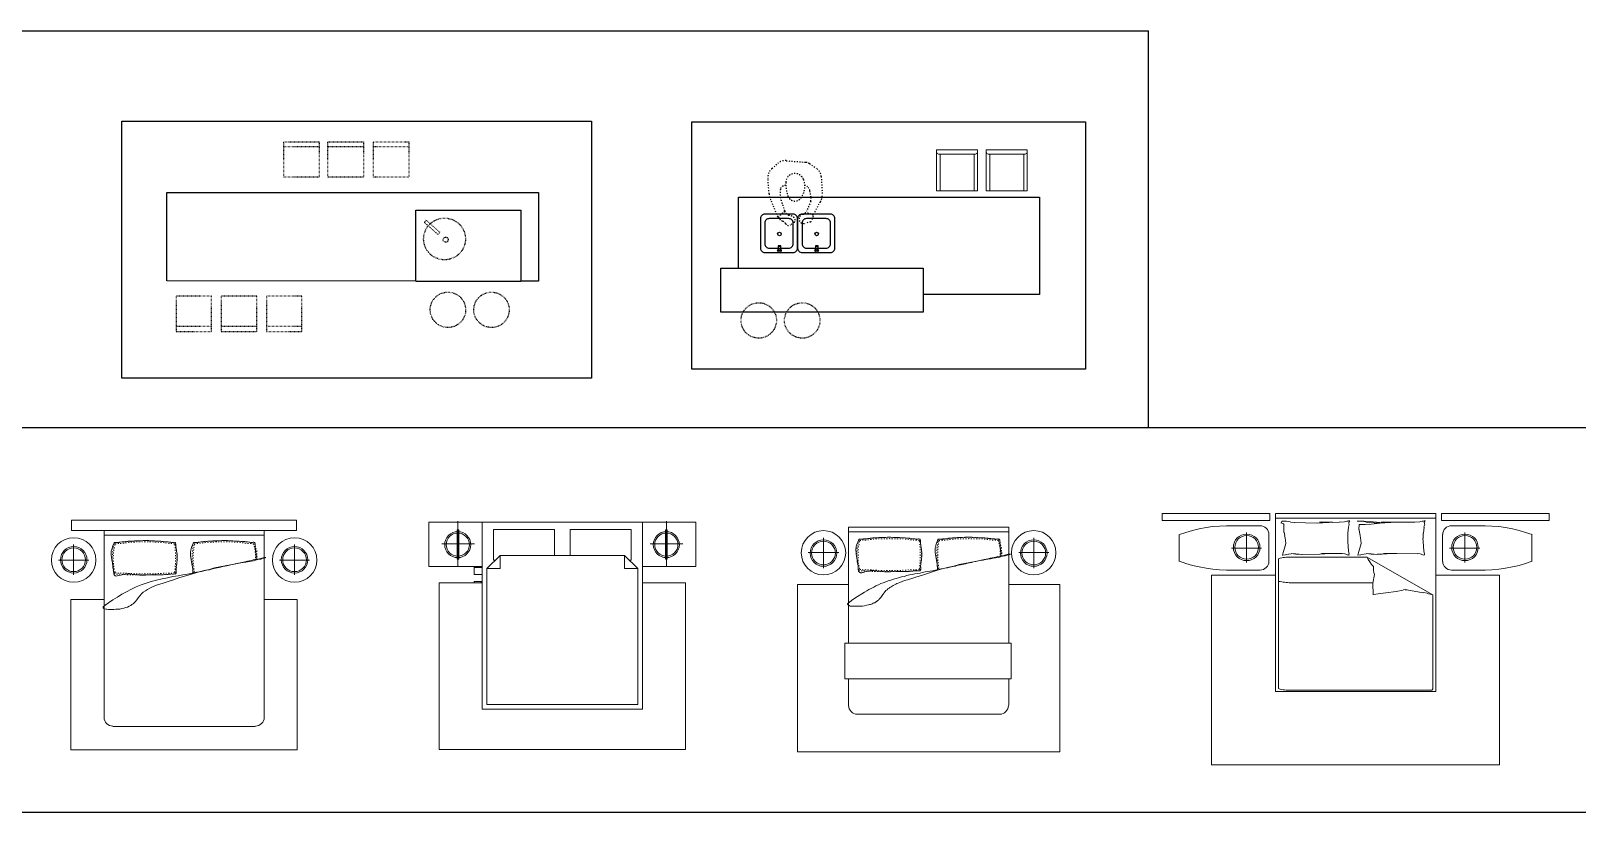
# Model space of a CAD drawing. Extents: x 185064 to 343242, y -369192 to -264966.
# Drawn here: x 256315 to 273779, y -316695 to -307868 of the extents above; entities that cross this region are included whole.
import ezdxf

# ---------------------------------------------------------------- set-up
doc = ezdxf.new("R2010")
doc.units = 0
doc.linetypes.add('ACAD_ISO03W100', pattern=[30, 12, -18])
doc.styles.add('ATTR', font='romans.shx', dxfattribs={"width": 0.8, "height": 0.7})

# ---------------------------------------------------------------- blocks, each defined once
blk = doc.blocks.new('awrtaer')
at = {"color": 3, "linetype": 'Continuous', "lineweight": 5}
for q in [(6157, 15905), (6573, 15905)]:
    blk.add_line((6365, 15905), q, dxfattribs=at)
at = {"color": 8, "linetype": 'Continuous', "lineweight": 5}
for p, q in [((6173, 15905), (6173, 15497)), ((6557, 15905), (6557, 15497))]:
    blk.add_line(p, q, dxfattribs=at)
at = {"color": 3, "linetype": 'Continuous', "lineweight": 5, "flags": 128}
blk.add_lwpolyline([(6141, 15953, 0.414214), (6133, 15946), (6133, 15497, 0.414214), (6141, 15489), (6590, 15489, 0.414214), (6597, 15497), (6597, 15946, 0.414214), (6590, 15953)], format="xyb", close=True, dxfattribs=at)
at = {"color": 3, "linetype": 'Continuous', "lineweight": 5}
for centre, start, end in [((6157, 15929), 180, 270), ((6573, 15929), 270, 0)]:
    blk.add_arc(centre, 24, start, end, dxfattribs=at)
at = {"color": 8, "linetype": 'Continuous', "lineweight": 5}
for centre, start, end in [((6165, 15497), 270, 0), ((6565, 15497), 180, 270)]:
    blk.add_arc(centre, 8, start, end, dxfattribs=at)
blk = doc.blocks.new('A$C321A7405')
at = {"color": 3}
for p, q in [((200, 77), (200, 72)), ((232, 77), (200, 77)), ((200, 72), (232, 72)), ((204, 23), (204, 77)), ((228, 23), (204, 23)), ((228, 77), (228, 23)), ((232, 72), (232, 77)), ((621, 77), (621, 72)), ((653, 77), (621, 77)), ((621, 72), (653, 72)), ((624, 23), (624, 77)), ((648, 23), (624, 23)), ((648, 77), (648, 23)), ((653, 72), (653, 77))]:
    blk.add_line(p, q, dxfattribs=at)
at = {"color": 3, "linetype": 'Continuous'}
for points in [[(370, 434), (50, 434, 0.414214), (0, 384), (0, 50, 0.414214), (50, 0), (370, 0, 0.414214), (420, 50), (420, 384, 0.414214)], [(791, 434), (470, 434, 0.414214), (420, 384), (420, 50, 0.414214), (470, 0), (791, 0, 0.414214), (841, 50), (841, 384, 0.414214)]]:
    blk.add_lwpolyline(points, format="xyb", close=True, dxfattribs=at)
at = {"color": 8}
for points in [[(320, 384), (100, 384, 0.414214), (50, 334), (50, 100, 0.414214), (100, 50), (320, 50, 0.414214), (370, 100), (370, 334, 0.414214)], [(741, 384), (520, 384, 0.414214), (470, 334), (470, 100, 0.414214), (520, 50), (741, 50, 0.414214), (791, 100), (791, 334, 0.414214)]]:
    blk.add_lwpolyline(points, format="xyb", close=True, dxfattribs=at)
at = {"color": 3}
for centre in [(215, 210), (635, 210), (215, 24), (635, 24)]:
    blk.add_circle(centre, 20.6, dxfattribs=at)
blk = doc.blocks.new('awetar')
at = {"color": 250, "linetype": 'ACAD_ISO03W100'}
for p, q in [((-4365, 5243), (-4169, 5327)), ((-4365, 5243), (-4169, 5327)), ((-4104, 5344), (-3930, 5357)), ((-4104, 5344), (-3930, 5357)), ((-3818, 5311), (-3760, 5244)), ((-3818, 5311), (-3760, 5244)), ((-4427, 5062), (-4455, 5102)), ((-4427, 5062), (-4455, 5102)), ((-4008, 5157), (-4015, 5184)), ((-4008, 5157), (-4015, 5184)), ((-3730, 5152), (-3748, 4931)), ((-3730, 5152), (-3748, 4931)), ((-4421, 4878), (-4439, 4936)), ((-4421, 4878), (-4439, 4936)), ((-4188, 4874), (-4296, 4918)), ((-4188, 4874), (-4296, 4918)), ((-4001, 4942), (-4027, 4909)), ((-4001, 4942), (-4027, 4909)), ((-4143, 4870), (-4070, 4884)), ((-4143, 4870), (-4070, 4884)), ((-3909, 4755), (-4114, 4744)), ((-3909, 4755), (-4114, 4744)), ((-3763, 4888), (-3818, 4807)), ((-3763, 4888), (-3818, 4807))]:
    blk.add_line(p, q, dxfattribs=at)
for centre, radius, start, end in [((-4330, 5163), 87.1, 113.2917, 161.1375), ((-4330, 5163), 87.1, 113.2917, 161.1375), ((-4088, 5139), 206, 94.5755, 113.2917), ((-4088, 5139), 206, 94.5755, 113.2917), ((-3919, 5224), 134, 40.6701, 94.5755), ((-3919, 5224), 134, 40.6701, 94.5755), ((-3855, 5162), 126, 355.2825, 40.6701), ((-3855, 5162), 126, 355.2825, 40.6701), ((-4422, 5124), 39.5, 117.4313, 214.617), ((-4422, 5124), 39.5, 117.4313, 214.617), ((-4467, 5210), 57, 297.4313, 341.1375), ((-4467, 5210), 57, 297.4313, 341.1375), ((-4466, 5077), 185, 28.7701, 60.4269), ((-4466, 5077), 185, 28.7701, 60.4269), ((-4483, 5151), 142, 319.7914, 347.1792), ((-4483, 5151), 142, 319.7914, 347.1792), ((-4282, 5105), 64.5, 103.203, 167.1792), ((-4282, 5105), 64.5, 103.203, 167.1792), ((-4389, 5559), 402, 283.203, 294.3364), ((-4389, 5559), 402, 283.203, 294.3364), ((-4097, 4914), 306, 81.6778, 114.3364), ((-4097, 4914), 306, 81.6778, 114.3364), ((-4102, 5053), 83.7, 110.1273, 231.9875), ((-4102, 5053), 83.7, 110.1273, 231.9875), ((-3984, 4731), 426, 89.0561, 110.1273), ((-3984, 4731), 426, 89.0561, 110.1273), ((-4060, 5172), 45.9, 15.205, 81.6778), ((-4060, 5172), 45.9, 15.205, 81.6778), ((-3979, 5053), 104, 291.5545, 89.0561), ((-3979, 5053), 104, 291.5545, 89.0561), ((-4388, 4952), 53.5, 13.1482, 197.5403), ((-4388, 4952), 53.5, 13.1482, 197.5403), ((-4400, 5081), 32.7, 214.617, 319.7914), ((-4400, 5081), 32.7, 214.617, 319.7914), ((-4641, 4991), 329, 333.3444, 349.5239), ((-4641, 4991), 329, 333.3444, 349.5239), ((-4271, 4980), 67, 193.1482, 248.0075), ((-4271, 4980), 67, 193.1482, 248.0075), ((-4020, 5158), 217, 231.9875, 291.5545), ((-4020, 5158), 217, 231.9875, 291.5545), ((-4083, 4954), 71.8, 280.7541, 321.143), ((-4083, 4954), 71.8, 280.7541, 321.143), ((-3840, 4939), 92, 326.0867, 355.2825), ((-3840, 4939), 92, 326.0867, 355.2825), ((-4397, 4886), 24.9, 197.5403, 254.641), ((-4397, 4886), 24.9, 197.5403, 254.641), ((-4593, 4173), 714, 56.0747, 74.6409), ((-4593, 4173), 714, 56.0747, 74.6409), ((-4121, 4874), 131, 236.0747, 273.2085), ((-4121, 4874), 131, 236.0747, 273.2085), ((-4158, 4949), 80.2, 248.0075, 280.7541), ((-4158, 4949), 80.2, 248.0075, 280.7541), ((-3916, 4873), 118, 273.2085, 326.0867), ((-3916, 4873), 118, 273.2085, 326.0867)]:
    blk.add_arc(centre, radius, start, end, dxfattribs=at)
at = {"color": 250, "linetype": 'ACAD_ISO03W100', "style": 'ATTR', "width": 0.8, "flags": 9}
blk.add_attdef('ESTCODE', (-4035, 5060), '', height=18.2, dxfattribs=at)
blk.add_attdef('ESTCODE', (-4035, 5060), '', height=18.2, dxfattribs=at)
blk = doc.blocks.new('wwe3333')
h = blk.add_hatch(color=3)
h.dxf.hatch_style = 2
h.paths.add_polyline_path([(227895, -313827), (227889, -313825), (227887, -313819), (227889, -313813), (227895, -313811), (227901, -313813), (227903, -313819), (227901, -313825)])
h = blk.add_hatch(color=3)
h.dxf.hatch_style = 2
h.paths.add_polyline_path([(228302, -313759), (228300, -313758), (228299, -313756), (228300, -313754), (228302, -313753), (228305, -313754), (228305, -313756), (228305, -313758)])
h = blk.add_hatch(color=3)
h.dxf.hatch_style = 2
h.paths.add_polyline_path([(229152, -313759), (229150, -313758), (229149, -313756), (229150, -313754), (229152, -313753), (229154, -313754), (229155, -313756), (229154, -313758)])
h = blk.add_hatch(color=3)
h.dxf.hatch_style = 2
h.paths.add_polyline_path([(230361, -313827), (230356, -313825), (230353, -313819), (230356, -313813), (230361, -313811), (230367, -313813), (230369, -313819), (230367, -313825)])
at = {"color": 3, "lineweight": 0}
for points in [[(226941, -313364), (226941, -313282), (228157, -313282), (228157, -313364)], [(231315, -313364), (231315, -313282), (230099, -313282), (230099, -313364)]]:
    blk.add_lwpolyline(points, close=True, dxfattribs=at)
for points in [[(228223, -315294), (228223, -313282)], [(228223, -313282), (230033, -313282)], [(230033, -313282), (230033, -315294)], [(227747, -313422), (227669, -313421), (227592, -313425), (227514, -313432), (227438, -313443), (227361, -313457), (227286, -313475), (227211, -313497), (227137, -313522)], [(227743, -313421), (228047, -313421)], [(228148, -313521), (228146, -313501), (228140, -313482), (228131, -313465), (228118, -313450), (228104, -313438), (228087, -313429), (228068, -313423), (228048, -313421)], [(228223, -313336), (230033, -313336)], [(228283, -313389), (228290, -313387), (228294, -313383), (228296, -313376), (228295, -313370)], [(228319, -313409), (228312, -313401), (228304, -313395), (228295, -313391), (228285, -313390)], [(228296, -313371), (228317, -313369)], [(228315, -313463), (228318, -313409)], [(228318, -313498), (228315, -313463)], [(228316, -313369), (228344, -313371)], [(228346, -313370), (228392, -313378)], [(228433, -313388), (228392, -313381)], [(228693, -313392), (228563, -313388), (228434, -313386)], [(228826, -313386), (228759, -313388), (228692, -313392)], [(228719, -313383), (228744, -313381)], [(228719, -313383), (228823, -313386)], [(228743, -313379), (228788, -313380)], [(228867, -313383), (228789, -313380)], [(228944, -313383), (228866, -313384)], [(229001, -313377), (228943, -313380)], [(229031, -313371), (229016, -313373), (229003, -313378)], [(229030, -313370), (229040, -313370), (229049, -313367)], [(229040, -313506), (229048, -313438)], [(229048, -313437), (229051, -313421)], [(229050, -313387), (229051, -313382), (229050, -313376)], [(229051, -313387), (229051, -313396), (229053, -313404)], [(229055, -313407), (229051, -313423)], [(229052, -313366), (229061, -313367)], [(229054, -313377), (229057, -313377), (229060, -313374)], [(229057, -313368), (229060, -313370)], [(229062, -313371), (229061, -313371), (229060, -313373)], [(229145, -313371), (229167, -313369)], [(229438, -313390), (229365, -313381), (229293, -313375), (229220, -313371), (229147, -313371)], [(229164, -313463), (229168, -313409)], [(229171, -313498), (229167, -313463)], [(229168, -313369), (229197, -313371)], [(229169, -313408), (229236, -313408), (229303, -313404), (229370, -313398), (229437, -313390)], [(229196, -313370), (229242, -313378)], [(229282, -313388), (229242, -313381)], [(229391, -313392), (229337, -313388), (229283, -313386)], [(229524, -313386), (229457, -313388), (229390, -313392)], [(229417, -313383), (229524, -313386)], [(229420, -313383), (229445, -313381)], [(229444, -313379), (229489, -313380)], [(229568, -313383), (229490, -313380)], [(229794, -313380), (229565, -313381)], [(229854, -313377), (229796, -313380)], [(229880, -313371), (229866, -313373), (229853, -313378)], [(229882, -313370), (229892, -313370), (229902, -313367)], [(229893, -313506), (229901, -313438)], [(229897, -313437), (229901, -313421)], [(229901, -313366), (229910, -313367)], [(229902, -313387), (229903, -313382), (229902, -313376)], [(229904, -313377), (229907, -313377), (229909, -313374)], [(229904, -313387), (229904, -313396), (229906, -313404)], [(229908, -313407), (229904, -313423)], [(229910, -313368), (229913, -313370)], [(229912, -313371), (229910, -313371), (229910, -313373)], [(230211, -313421), (230191, -313423), (230173, -313429), (230156, -313438), (230141, -313450), (230129, -313465), (230120, -313482), (230114, -313501), (230112, -313521)], [(230510, -313421), (230210, -313421)], [(231122, -313522), (231048, -313497), (230974, -313475), (230898, -313457), (230822, -313443), (230745, -313432), (230668, -313425), (230590, -313421), (230512, -313422)], [(227134, -313825), (227134, -313522)], [(227895, -313838), (227895, -313497)], [(228148, -313522), (228148, -313825)], [(228302, -313753), (228309, -313724), (228334, -313639)], [(228328, -313533), (228319, -313495)], [(228326, -313535), (228331, -313558)], [(228332, -313557), (228339, -313619)], [(228339, -313620), (228337, -313639)], [(229048, -313709), (229038, -313601)], [(229040, -313600), (229039, -313566)], [(229040, -313566), (229041, -313506)], [(229152, -313753), (229161, -313724), (229187, -313639)], [(229180, -313533), (229171, -313495)], [(229179, -313535), (229184, -313558)], [(229182, -313557), (229189, -313619)], [(229189, -313620), (229187, -313639)], [(229890, -313600), (229888, -313566)], [(229889, -313566), (229891, -313506)], [(229897, -313709), (229891, -313601)], [(230109, -313522), (230109, -313825)], [(230361, -313838), (230361, -313497)], [(231119, -313825), (231119, -313522)], [(227137, -313822), (227211, -313847), (227286, -313869), (227361, -313887), (227438, -313901), (227514, -313912), (227592, -313919), (227669, -313923), (227747, -313923)], [(228065, -313674), (227724, -313674)], [(228048, -313923), (228068, -313921), (228087, -313915), (228104, -313906), (228118, -313894), (228131, -313879), (228140, -313862), (228146, -313844), (228148, -313824)], [(229253, -313775), (228429, -313775), (228413, -313775), (228397, -313775), (228378, -313775), (228359, -313775), (228343, -313778), (228324, -313781), (228309, -313781), (228293, -313784), (228277, -313787), (228264, -313791), (228255, -313794)], [(228255, -313794), (228255, -315262)], [(228334, -313750), (228304, -313753)], [(228370, -313742), (228332, -313750)], [(228372, -313743), (228399, -313738)], [(228400, -313737), (228427, -313740), (228454, -313739)], [(228523, -313745), (228489, -313741), (228454, -313741)], [(228725, -313743), (228520, -313746)], [(228728, -313742), (228779, -313740)], [(228744, -313737), (228896, -313737)], [(228779, -313740), (228745, -313737)], [(228897, -313735), (228977, -313737)], [(228976, -313737), (229004, -313740)], [(229006, -313739), (229018, -313742)], [(229035, -313751), (229019, -313745)], [(229050, -313753), (229033, -313750)], [(229053, -313743), (229048, -313706)], [(229052, -313742), (229051, -313751)], [(229053, -313753), (229051, -313754)], [(229184, -313750), (229153, -313753)], [(229222, -313742), (229185, -313750)], [(229221, -313743), (229248, -313738)], [(229249, -313737), (229276, -313740), (229304, -313739)], [(229253, -313775), (229998, -314204)], [(229255, -313772), (229270, -313802), (229288, -313831), (229308, -313858), (229331, -313883)], [(229373, -313745), (229338, -313741), (229304, -313741)], [(229428, -313741), (229373, -313744)], [(229429, -313742), (229480, -313740)], [(229828, -313740), (229594, -313737), (229442, -313737)], [(229480, -313740), (229446, -313737)], [(229829, -313737), (229857, -313740)], [(229855, -313739), (229868, -313742)], [(229885, -313751), (229868, -313745)], [(229903, -313753), (229886, -313750)], [(229905, -313743), (229900, -313706)], [(229902, -313753), (229900, -313754)], [(229904, -313742), (229904, -313751)], [(230112, -313824), (230114, -313844), (230120, -313862), (230129, -313879), (230141, -313894), (230156, -313906), (230173, -313915), (230191, -313921), (230211, -313923)], [(230188, -313674), (230532, -313674)], [(230512, -313923), (230590, -313923), (230668, -313919), (230745, -313912), (230822, -313901), (230898, -313887), (230974, -313869), (231048, -313847), (231122, -313822)], [(230033, -313980), (230753, -313980), (230753, -316124), (227500, -316124), (227500, -313980), (228223, -313980)], [(228047, -313923), (227743, -313923)], [(229341, -313974), (229322, -314069), (229325, -314201)], [(229330, -313884), (229329, -313906), (229330, -313929), (229334, -313951), (229341, -313972)], [(230210, -313923), (230510, -313923)], [(228255, -314046), (228264, -314050), (228277, -314053), (228293, -314056), (228309, -314059), (228324, -314059), (228343, -314062), (228359, -314062), (228378, -314065), (228397, -314065), (228413, -314065), (228429, -314065)], [(228429, -314065), (229325, -314065)], [(229587, -314163), (229470, -314181)], [(229665, -314149), (229586, -314163)], [(229664, -314146), (229686, -314143)], [(229687, -314146), (229698, -314147), (229710, -314147)], [(229708, -314147), (229891, -314179)], [(229894, -314176), (229934, -314185)], [(229468, -314181), (229326, -314199)], [(229934, -314186), (230000, -314203)], [(229973, -315281), (229979, -315281), (229982, -315281), (229989, -315278), (229992, -315275), (229995, -315272), (229995, -315269), (229998, -315265), (229998, -315262), (229998, -314204)], [(230033, -315294), (228223, -315294)], [(228255, -315262), (228264, -315265), (228277, -315269), (228293, -315272), (228309, -315275), (228324, -315275), (228343, -315278), (228359, -315281), (228378, -315281), (228397, -315281), (228413, -315281), (228429, -315281)], [(228429, -315281), (229973, -315281)]]:
    blk.add_lwpolyline(points, dxfattribs=at)
for centre, radius in [((227897, -313666), 150), ((227897, -313666), 134), ((230363, -313666), 150), ((230363, -313666), 134)]:
    blk.add_circle(centre, radius, dxfattribs=at)

msp = doc.modelspace()

# ---------------------------------------------------------------- hatches: boundary and pattern name
h = msp.add_hatch(color=3)
h.dxf.hatch_style = 2
h.paths.add_polyline_path([(261138, -313518), (261143, -313520), (261146, -313526), (261143, -313531), (261138, -313534), (261132, -313531), (261130, -313526), (261132, -313520)])
h = msp.add_hatch(color=3)
h.dxf.hatch_style = 2
h.paths.add_polyline_path([(263494, -313518), (263499, -313520), (263501, -313526), (263499, -313531), (263494, -313534), (263488, -313531), (263486, -313526), (263488, -313520)])
h = msp.add_hatch(color=3)
h.dxf.hatch_style = 2
h.paths.add_polyline_path([(265269, -313610), (265274, -313613), (265277, -313618), (265274, -313624), (265269, -313626), (265263, -313624), (265261, -313618), (265263, -313613)])
h = msp.add_hatch(color=3)
h.dxf.hatch_style = 2
h.paths.add_polyline_path([(267643, -313610), (267649, -313613), (267651, -313618), (267649, -313624), (267643, -313626), (267638, -313624), (267635, -313618), (267638, -313613)])
h = msp.add_hatch(color=3)
h.dxf.hatch_style = 2
h.paths.add_polyline_path([(256796, -314001), (256791, -313999), (256789, -313994), (256791, -313988), (256796, -313986), (256802, -313988), (256804, -313994), (256802, -313999)])
h = msp.add_hatch(color=3)
h.dxf.hatch_style = 2
h.paths.add_polyline_path([(259291, -314001), (259286, -313999), (259283, -313994), (259286, -313988), (259291, -313986), (259297, -313988), (259299, -313994), (259297, -313999)])

# ---------------------------------------------------------------- linework, layer by layer
at = {"color": 8}
for p, q in [((185064, -307868), (268937, -307868)), ((268937, -312350), (268937, -307868)), ((185064, -312350), (287702, -312350)), ((185064, -316695), (287702, -316695))]:
    msp.add_line(p, q, dxfattribs=at)
at = {"color": 3, "linetype": 'ACAD_ISO03W100', "lineweight": -2, "ltscale": 0.5}
for p, q in [((259570, -309177), (259170, -309177)), ((260070, -309177), (259670, -309177)), ((260584, -309177), (260184, -309177)), ((258356, -311209), (257956, -311209)), ((258865, -311209), (258465, -311209)), ((259375, -311209), (258975, -311209))]:
    msp.add_line(p, q, dxfattribs=at)
at = {"color": 3}
for p, q in [((260661, -310695), (260661, -309895)), ((260661, -309895), (261850, -309895)), ((261850, -309895), (261850, -310695)), ((260661, -310695), (261850, -310695))]:
    msp.add_line(p, q, dxfattribs=at)
at = {"color": 8}
for points in [[(257343, -308887), (262645, -308887), (262645, -311793), (257343, -311793)], [(263780, -308897), (268228, -308897), (268228, -311690), (263780, -311690)]]:
    msp.add_lwpolyline(points, close=True, dxfattribs=at)
at = {"color": 3, "linetype": 'ACAD_ISO03W100', "lineweight": -2, "ltscale": 0.5}
for points in [[(259170, -309522), (259170, -309122), (259570, -309122), (259570, -309522)], [(259670, -309522), (259670, -309122), (260070, -309122), (260070, -309522)], [(260184, -309522), (260184, -309122), (260584, -309122), (260584, -309522)], [(260781, -310006), (260758, -310030), (260911, -310168), (260933, -310144)], [(257956, -310864), (257956, -311264), (258356, -311264), (258356, -310864)], [(258465, -310864), (258465, -311264), (258865, -311264), (258865, -310864)], [(258975, -310864), (258975, -311264), (259375, -311264), (259375, -310864)]]:
    msp.add_lwpolyline(points, close=True, dxfattribs=at)
at = {"color": 3}
for points in [[(260661, -310695), (257850, -310693), (257850, -309693), (262050, -309695), (262050, -310695), (261850, -310695)], [(264307, -310548), (264307, -309748), (267707, -309748), (267707, -310846), (266393, -310846)]]:
    msp.add_lwpolyline(points, dxfattribs=at)
msp.add_lwpolyline([(264109, -310548), (266393, -310548), (266393, -311048), (264109, -311048)], close=True, dxfattribs=at)
at = {"color": 3, "lineweight": 0}
for points in [[(259313, -313397), (259313, -313514), (256774, -313514), (256774, -313397)], [(260809, -313921), (260809, -313418), (261413, -313418), (261413, -313921)], [(261413, -315531), (263222, -315531), (263222, -313418), (261413, -313418)], [(261413, -315531), (261413, -313418), (263222, -313418), (263222, -315531)], [(263825, -313921), (263825, -313418), (263222, -313418), (263222, -313921)], [(265550, -313476), (267359, -313476), (267359, -313530), (265550, -313530)], [(257141, -313514), (258950, -313514), (258950, -313567), (257141, -313567)], [(261147, -313838), (261147, -313504), (261128, -313504), (261128, -313838)], [(263484, -313838), (263484, -313504), (263503, -313504), (263503, -313838)], [(265509, -315188), (265509, -314787), (267388, -314787), (267388, -315188)]]:
    msp.add_lwpolyline(points, close=True, dxfattribs=at)
for points in [[(261138, -313409), (261138, -313921)], [(261463, -313418), (263171, -313418)], [(263494, -313409), (263494, -313921)], [(258950, -315626), (258950, -313567), (257141, -313567), (257141, -315626)], [(257254, -313653), (257242, -313684), (257232, -313716), (257226, -313731), (257223, -313747), (257223, -313763), (257223, -313779), (257223, -313798), (257226, -313814), (257229, -313845), (257235, -313877), (257242, -313908), (257245, -313943), (257248, -313959), (257248, -313978), (257251, -313997), (257251, -314003), (257254, -314013), (257257, -314019), (257261, -314022), (257267, -314025), (257273, -314025), (257283, -314028), (257289, -314025), (257308, -314022), (257346, -314013), (257365, -314009), (257384, -314006), (257403, -314003), (257419, -314003), (257434, -314003), (257450, -314006), (257482, -314009), (257513, -314016), (257545, -314019), (257576, -314019), (257611, -314019), (257677, -314016), (257747, -314016), (257779, -314016), (257810, -314013), (257842, -314009), (257873, -314006), (257892, -314006), (257908, -314003), (257943, -314006), (257946, -314003), (257949, -314003), (257952, -314000), (257955, -313997), (257955, -313990), (257955, -313981), (257955, -313962), (257955, -313943), (257955, -313924), (257959, -313908), (257962, -313880), (257965, -313845), (257965, -313814), (257965, -313779), (257959, -313747), (257955, -313716), (257952, -313700), (257952, -313681), (257952, -313665), (257949, -313656), (257949, -313653), (257946, -313649), (257943, -313649), (257940, -313649), (257930, -313646), (257911, -313649), (257902, -313649), (257892, -313646), (257876, -313646), (257848, -313640), (257813, -313637), (257782, -313634), (257712, -313630), (257646, -313627), (257583, -313627), (257516, -313630), (257485, -313630), (257450, -313634), (257415, -313634), (257381, -313637), (257365, -313640), (257352, -313640), (257324, -313646), (257314, -313649), (257308, -313649), (257299, -313649), (257286, -313649), (257273, -313649), (257267, -313649), (257261, -313649), (257257, -313649), (257254, -313649), (257254, -313653), (257257, -313656)], [(257264, -313653), (257254, -313653), (257251, -313671)], [(257292, -313649), (257280, -313649)], [(257324, -313646), (257311, -313646)], [(257352, -313643), (257340, -313643)], [(257384, -313640), (257371, -313640)], [(257396, -313653), (257384, -313653)], [(257412, -313637), (257400, -313637)], [(257428, -313646), (257415, -313649)], [(257444, -313634), (257431, -313634)], [(257456, -313646), (257444, -313646)], [(257472, -313634), (257460, -313634)], [(257488, -313646), (257475, -313646)], [(257504, -313630), (257491, -313634)], [(257516, -313643), (257507, -313643)], [(257532, -313630), (257520, -313630)], [(257548, -313643), (257535, -313643)], [(257564, -313630), (257551, -313630)], [(257576, -313643), (257567, -313643)], [(257592, -313627), (257583, -313627)], [(257608, -313640), (257602, -313640), (257595, -313640)], [(257624, -313627), (257611, -313627)], [(257640, -313643), (257627, -313643)], [(257652, -313630), (257643, -313630)], [(257668, -313643), (257655, -313643)], [(257684, -313630), (257671, -313630)], [(257700, -313643), (257687, -313643)], [(257715, -313634), (257703, -313630)], [(257728, -313646), (257715, -313646)], [(257744, -313634), (257731, -313634)], [(257760, -313646), (257747, -313646)], [(257775, -313634), (257763, -313634)], [(257788, -313649), (257775, -313646)], [(257804, -313637), (257791, -313637)], [(257820, -313653), (257807, -313649)], [(257835, -313640), (257823, -313640)], [(257848, -313656), (257835, -313653)], [(257864, -313643), (257851, -313643)], [(257895, -313646), (257883, -313646)], [(257924, -313649), (257911, -313649)], [(257952, -313668), (257949, -313653), (257943, -313653)], [(258151, -313653), (258132, -313694), (258126, -313716), (258120, -313738), (258116, -313757), (258116, -313779), (258116, -313801), (258123, -313823), (258129, -313867), (258135, -313908), (258139, -313930), (258142, -313953), (258142, -313978), (258145, -313990), (258145, -314000)], [(258148, -313653), (258148, -313662)], [(258157, -313653), (258148, -313653)], [(258859, -313848), (258859, -313820), (258859, -313791), (258855, -313763), (258852, -313735), (258849, -313709), (258846, -313681), (258846, -313665), (258846, -313659), (258843, -313653), (258840, -313649), (258833, -313646), (258824, -313646), (258817, -313649), (258799, -313649), (258786, -313646), (258761, -313643), (258732, -313637), (258704, -313637), (258647, -313634), (258590, -313630), (258536, -313627), (258480, -313627), (258426, -313630), (258369, -313630), (258312, -313634), (258284, -313637), (258268, -313637), (258255, -313640), (258243, -313643), (258233, -313643), (258221, -313646), (258208, -313649), (258202, -313649), (258192, -313649), (258183, -313649), (258173, -313649), (258161, -313649), (258157, -313649), (258154, -313649), (258151, -313649), (258151, -313653), (258151, -313656)], [(258186, -313649), (258173, -313649)], [(258217, -313646), (258205, -313646)], [(258246, -313643), (258233, -313643)], [(258262, -313653), (258249, -313656)], [(258277, -313640), (258265, -313640)], [(258290, -313649), (258281, -313653)], [(258306, -313637), (258293, -313637)], [(258322, -313646), (258309, -313649)], [(258337, -313634), (258325, -313634)], [(258353, -313646), (258341, -313646)], [(258366, -313634), (258353, -313634)], [(258382, -313646), (258369, -313646)], [(258397, -313630), (258385, -313634)], [(258413, -313643), (258401, -313643)], [(258426, -313630), (258413, -313630)], [(258442, -313643), (258429, -313643)], [(258457, -313630), (258445, -313630)], [(258473, -313643), (258461, -313643)], [(258486, -313627), (258473, -313627)], [(258502, -313640), (258495, -313640), (258489, -313640)], [(258517, -313627), (258505, -313627)], [(258533, -313643), (258521, -313643)], [(258546, -313630), (258536, -313630)], [(258562, -313643), (258552, -313643)], [(258577, -313630), (258565, -313630)], [(258593, -313643), (258581, -313643)], [(258606, -313634), (258596, -313630)], [(258622, -313646), (258612, -313646)], [(258637, -313634), (258625, -313634)], [(258653, -313646), (258641, -313646)], [(258669, -313634), (258656, -313634)], [(258685, -313649), (258672, -313646)], [(258697, -313637), (258685, -313637)], [(258713, -313653), (258701, -313653)], [(258729, -313640), (258716, -313640)], [(258757, -313643), (258745, -313643)], [(258789, -313646), (258776, -313646)], [(258817, -313649), (258805, -313649)], [(258843, -313653), (258836, -313653)], [(258846, -313665), (258843, -313653)], [(261558, -313848), (261539, -313848), (261539, -313501), (262227, -313501), (262227, -313794)], [(263077, -313848), (263093, -313848), (263093, -313501), (262404, -313501), (262404, -313794)], [(263494, -313504), (263484, -313504)], [(265269, -313596), (265269, -313940)], [(267359, -314787), (267359, -313530), (265550, -313530), (265550, -314787)], [(265667, -313615), (265654, -313647), (265648, -313662), (265641, -313678), (265638, -313694), (265635, -313703), (265635, -313710), (265632, -313719), (265632, -313726), (265632, -313735), (265632, -313741), (265635, -313760), (265635, -313776), (265641, -313808), (265648, -313839), (265651, -313871), (265654, -313890), (265657, -313906), (265657, -313921), (265660, -313940), (265660, -313950), (265660, -313959), (265663, -313966), (265663, -313972), (265667, -313975), (265667, -313978), (265670, -313981), (265673, -313984), (265676, -313988), (265679, -313988), (265682, -313988), (265685, -313991), (265689, -313991), (265692, -313991), (265701, -313991), (265708, -313988), (265717, -313988), (265727, -313984), (265736, -313981), (265758, -313975), (265768, -313972), (265777, -313972), (265787, -313969), (265796, -313969), (265805, -313969), (265812, -313966), (265831, -313966), (265847, -313969), (265862, -313969), (265878, -313972), (265894, -313972), (265925, -313978), (265941, -313978), (265957, -313981), (265973, -313981), (265989, -313981), (266023, -313981), (266090, -313978), (266156, -313978), (266191, -313978), (266222, -313975), (266238, -313975), (266254, -313972), (266285, -313969), (266301, -313969), (266320, -313969), (266327, -313969), (266336, -313969), (266345, -313969), (266352, -313969), (266355, -313969), (266358, -313966), (266361, -313966), (266364, -313962), (266364, -313959), (266368, -313956), (266368, -313953), (266368, -313947), (266368, -313943), (266368, -313924), (266364, -313915), (266364, -313906), (266368, -313896), (266368, -313887), (266371, -313871), (266374, -313842), (266374, -313827), (266377, -313811), (266377, -313792), (266377, -313776), (266377, -313760), (266374, -313741), (266374, -313726), (266371, -313710), (266368, -313678), (266364, -313662), (266364, -313643), (266364, -313628), (266361, -313621), (266361, -313618), (266361, -313615), (266358, -313612), (266355, -313612), (266352, -313612), (266345, -313609), (266342, -313609), (266323, -313612), (266314, -313612), (266304, -313609), (266298, -313609), (266289, -313609), (266273, -313606), (266257, -313602), (266241, -313599), (266225, -313599), (266191, -313596), (266124, -313593), (266090, -313593), (266058, -313593), (266027, -313590), (265992, -313590), (265960, -313593), (265929, -313593), (265894, -313593), (265862, -313596), (265824, -313596), (265809, -313599), (265793, -313599), (265777, -313602), (265768, -313602), (265761, -313606), (265749, -313606), (265742, -313609), (265736, -313609), (265727, -313612), (265717, -313612), (265714, -313612), (265708, -313612), (265701, -313612), (265698, -313612), (265685, -313612), (265679, -313612), (265673, -313612), (265670, -313612), (265667, -313612), (265667, -313615), (265667, -313618), (265670, -313618)], [(265660, -313650), (265657, -313662)], [(265673, -313615), (265667, -313615), (265663, -313634)], [(265689, -313628), (265676, -313628), (265673, -313647)], [(265704, -313612), (265692, -313612)], [(265717, -313624), (265708, -313624)], [(265733, -313609), (265720, -313609)], [(265749, -313621), (265736, -313621)], [(265764, -313606), (265752, -313606)], [(265777, -313618), (265768, -313618)], [(265793, -313602), (265780, -313602)], [(265809, -313615), (265796, -313615)], [(265824, -313599), (265812, -313599)], [(265837, -313612), (265828, -313612)], [(265853, -313596), (265840, -313596)], [(265869, -313609), (265856, -313609)], [(265884, -313596), (265872, -313596)], [(265897, -313609), (265888, -313609)], [(265913, -313593), (265903, -313596)], [(265929, -313606), (265916, -313609)], [(265944, -313593), (265932, -313593)], [(265960, -313606), (265948, -313606)], [(265973, -313593), (265963, -313593)], [(265989, -313606), (265976, -313606)], [(266004, -313590), (265992, -313593)], [(266020, -313606), (266014, -313602), (266008, -313606)], [(266036, -313593), (266023, -313590)], [(266049, -313606), (266036, -313606)], [(266064, -313593), (266052, -313593)], [(266080, -313606), (266068, -313606)], [(266096, -313593), (266083, -313593)], [(266109, -313609), (266096, -313606)], [(266124, -313596), (266112, -313593)], [(266140, -313609), (266128, -313609)], [(266156, -313596), (266143, -313596)], [(266169, -313609), (266159, -313609)], [(266184, -313596), (266172, -313596)], [(266200, -313612), (266188, -313612)], [(266216, -313599), (266203, -313599)], [(266229, -313615), (266219, -313615)], [(266244, -313602), (266235, -313602)], [(266260, -313618), (266248, -313618)], [(266276, -313606), (266263, -313606)], [(266289, -313621), (266279, -313621)], [(266304, -313609), (266292, -313609)], [(266320, -313624), (266308, -313624)], [(266336, -313612), (266323, -313612)], [(266352, -313647), (266349, -313628), (266339, -313628)], [(266361, -313631), (266361, -313615), (266352, -313615)], [(266364, -313662), (266364, -313650)], [(266560, -313615), (266551, -313637), (266544, -313656), (266541, -313669), (266535, -313678), (266535, -313688), (266532, -313700), (266529, -313710), (266529, -313722), (266529, -313732), (266529, -313741), (266529, -313754), (266529, -313763), (266532, -313786), (266535, -313808), (266541, -313830), (266544, -313852), (266548, -313871), (266551, -313893), (266551, -313915), (266554, -313928), (266554, -313940), (266554, -313953), (266557, -313959), (266557, -313962)], [(266557, -313643), (266557, -313653)], [(267271, -313811), (267271, -313795), (267271, -313782), (267271, -313767), (267271, -313754), (267268, -313738), (267268, -313726), (267264, -313697), (267261, -313672), (267258, -313656), (267258, -313643), (267258, -313628), (267258, -313624), (267258, -313621), (267255, -313618), (267255, -313615), (267252, -313612), (267249, -313612), (267245, -313612), (267242, -313612), (267236, -313609), (267227, -313612), (267220, -313612), (267211, -313612), (267204, -313612), (267198, -313609), (267182, -313609), (267170, -313606), (267157, -313602), (267144, -313602), (267129, -313599), (267116, -313599), (267088, -313596), (267059, -313596), (267002, -313593), (266945, -313590), (266920, -313590), (266892, -313590), (266863, -313590), (266838, -313593), (266810, -313593), (266781, -313593), (266753, -313596), (266724, -313596), (266709, -313599), (266693, -313599), (266680, -313599), (266668, -313602), (266655, -313606), (266645, -313606), (266633, -313609), (266627, -313612), (266620, -313612), (266611, -313612), (266604, -313612), (266595, -313612), (266582, -313612), (266573, -313612), (266570, -313612), (266563, -313612), (266560, -313612), (266560, -313615), (266563, -313618)], [(266560, -313615), (266560, -313624)], [(266567, -313615), (266560, -313615)], [(266570, -313628), (266570, -313643)], [(266582, -313628), (266570, -313628)], [(266598, -313612), (266585, -313612)], [(266614, -313624), (266601, -313624)], [(266627, -313609), (266614, -313609)], [(266642, -313621), (266630, -313621)], [(266658, -313606), (266645, -313606)], [(266674, -313618), (266661, -313618)], [(266687, -313602), (266674, -313602)], [(266702, -313615), (266690, -313615)], [(266718, -313599), (266705, -313599)], [(266734, -313612), (266721, -313612)], [(266747, -313596), (266734, -313596)], [(266762, -313609), (266750, -313609)], [(266778, -313596), (266765, -313596)], [(266794, -313609), (266781, -313609)], [(266807, -313593), (266794, -313596)], [(266822, -313606), (266810, -313609)], [(266838, -313593), (266825, -313593)], [(266854, -313606), (266841, -313606)], [(266867, -313593), (266857, -313593)], [(266882, -313606), (266873, -313606)], [(266898, -313590), (266885, -313593)], [(266914, -313606), (266908, -313602), (266901, -313606)], [(266927, -313593), (266917, -313590)], [(266942, -313606), (266933, -313606)], [(266958, -313593), (266945, -313593)], [(266974, -313606), (266961, -313606)], [(266990, -313593), (266977, -313593)], [(267005, -313609), (266993, -313606)], [(267018, -313596), (267005, -313593)], [(267034, -313609), (267021, -313609)], [(267050, -313596), (267037, -313596)], [(267065, -313609), (267053, -313609)], [(267078, -313596), (267065, -313596)], [(267094, -313612), (267081, -313612)], [(267110, -313599), (267097, -313599)], [(267125, -313615), (267113, -313615)], [(267138, -313602), (267125, -313602)], [(267154, -313618), (267141, -313618)], [(267170, -313606), (267157, -313606)], [(267185, -313621), (267173, -313621)], [(267198, -313609), (267185, -313609)], [(267214, -313624), (267201, -313624)], [(267230, -313612), (267217, -313612)], [(267245, -313628), (267233, -313628)], [(267255, -313615), (267245, -313615)], [(267245, -313637), (267245, -313628)], [(267252, -313666), (267249, -313653)], [(267258, -313628), (267255, -313615)], [(267264, -313656), (267261, -313647)], [(267643, -313596), (267643, -313940)], [(256796, -314016), (256796, -313671)], [(257141, -314363), (257242, -314297), (257292, -314265), (257343, -314234), (257396, -314205), (257450, -314177), (257504, -314151), (257561, -314129), (257617, -314110), (257674, -314091), (257734, -314076), (257797, -314060), (257857, -314047), (257917, -314035), (257977, -314025), (258031, -314016), (258060, -314009), (258085, -314006), (258135, -313997), (258186, -313984), (258214, -313981), (258240, -313975), (258268, -313968), (258300, -313962), (258331, -313956), (258366, -313946), (258401, -313940), (258442, -313930), (258483, -313921), (258527, -313911), (258574, -313902), (258622, -313889), (258716, -313870), (258761, -313861), (258805, -313851), (258824, -313845), (258843, -313842), (258862, -313839), (258881, -313836), (258896, -313833), (258912, -313829), (258925, -313826), (258937, -313823), (258947, -313820), (258956, -313820), (258963, -313817), (258966, -313817), (258969, -313817), (258966, -313820), (258960, -313823), (258950, -313823), (258941, -313826), (258925, -313829), (258912, -313836), (258896, -313839), (258862, -313845), (258830, -313855), (258802, -313861), (258742, -313870), (258685, -313880), (258628, -313889), (258568, -313902), (258448, -313924), (258388, -313937), (258331, -313953), (258271, -313965), (258214, -313981), (258101, -314016), (257984, -314050), (257927, -314069), (257867, -314088), (257807, -314107), (257744, -314126), (257715, -314139), (257687, -314151), (257659, -314164), (257633, -314180), (257608, -314196), (257583, -314211), (257564, -314230), (257545, -314253), (257526, -314275), (257510, -314297), (257491, -314319), (257482, -314331), (257469, -314341), (257456, -314350), (257444, -314360), (257425, -314369), (257406, -314379), (257387, -314385), (257365, -314391), (257343, -314395), (257321, -314401), (257295, -314404), (257273, -314404), (257251, -314407), (257229, -314407), (257210, -314407), (257191, -314407), (257172, -314404), (257160, -314401), (257147, -314398), (257141, -314398), (257137, -314395), (257134, -314391), (257131, -314388), (257131, -314385), (257131, -314382), (257131, -314379), (257131, -314376), (257134, -314373), (257141, -314369), (257144, -314363), (257150, -314360), (257163, -314350)], [(257232, -313807), (257232, -313820)], [(257239, -313747), (257235, -313760)], [(257235, -313776), (257235, -313788)], [(257242, -313719), (257239, -313728)], [(257248, -313687), (257245, -313700)], [(257248, -313791), (257245, -313804)], [(257245, -313823), (257245, -313829), (257245, -313833)], [(257248, -313763), (257248, -313773)], [(257251, -313731), (257251, -313744)], [(257257, -313703), (257257, -313716)], [(257276, -313665), (257267, -313665), (257261, -313684)], [(257308, -313662), (257295, -313662)], [(257336, -313659), (257324, -313659)], [(257368, -313656), (257355, -313656)], [(257880, -313659), (257867, -313656)], [(257908, -313662), (257895, -313662)], [(257940, -313684), (257940, -313665), (257927, -313665)], [(257943, -313713), (257943, -313703)], [(257946, -313744), (257946, -313731)], [(257949, -313773), (257949, -313763)], [(257949, -313804), (257949, -313791)], [(257949, -313833), (257949, -313823)], [(257955, -313700), (257952, -313687)], [(257959, -313728), (257955, -313716)], [(257962, -313760), (257959, -313747)], [(257962, -313788), (257962, -313776)], [(257962, -313820), (257962, -313807)], [(258135, -313769), (258135, -313782)], [(258135, -313801), (258135, -313810)], [(258139, -313738), (258139, -313750)], [(258142, -313709), (258142, -313722)], [(258145, -313678), (258145, -313690)], [(258151, -313760), (258148, -313769)], [(258148, -313788), (258148, -313801)], [(258148, -313820), (258148, -313829)], [(258154, -313728), (258151, -313741)], [(258157, -313700), (258154, -313709)], [(258161, -313665), (258157, -313681)], [(258170, -313665), (258161, -313665)], [(258202, -313662), (258189, -313662)], [(258230, -313656), (258221, -313659)], [(258745, -313656), (258732, -313656)], [(258773, -313659), (258761, -313659)], [(258805, -313662), (258792, -313662)], [(258833, -313665), (258821, -313665)], [(258833, -313675), (258833, -313665)], [(258840, -313703), (258836, -313690)], [(258846, -313731), (258843, -313722)], [(258852, -313694), (258849, -313684)], [(258849, -313763), (258849, -313757), (258849, -313750)], [(258852, -313791), (258852, -313779)], [(258852, -313823), (258852, -313810)], [(258859, -313725), (258855, -313713)], [(258865, -313754), (258865, -313747), (258865, -313741)], [(258868, -313785), (258868, -313773)], [(258871, -313814), (258868, -313801)], [(259291, -314016), (259291, -313671)], [(260955, -313665), (261324, -313665)], [(261615, -313794), (261615, -313943), (261463, -313943), (261615, -313794), (263020, -313794), (263171, -313943), (263020, -313943), (263020, -313794)], [(263677, -313665), (263310, -313665)], [(265439, -313763), (265095, -313763)], [(265550, -314329), (265600, -314294), (265651, -314259), (265701, -314228), (265730, -314212), (265755, -314196), (265780, -314180), (265805, -314168), (265834, -314152), (265859, -314139), (265888, -314127), (265916, -314114), (265941, -314104), (265970, -314092), (265998, -314082), (266027, -314073), (266058, -314063), (266087, -314054), (266115, -314048), (266147, -314038), (266178, -314032), (266207, -314022), (266238, -314016), (266270, -314010), (266298, -314003), (266330, -314000), (266358, -313994), (266387, -313988), (266415, -313981), (266443, -313978), (266472, -313972), (266497, -313969), (266548, -313959), (266573, -313953), (266598, -313947), (266623, -313943), (266652, -313937), (266668, -313934), (266680, -313931), (266696, -313928), (266712, -313924), (266728, -313921), (266743, -313918), (266759, -313915), (266775, -313909), (266794, -313906), (266813, -313902), (266832, -313899), (266851, -313893), (266873, -313890), (266895, -313883), (266917, -313880), (266939, -313874), (266961, -313868), (266987, -313864), (267034, -313852), (267081, -313842), (267129, -313833), (267151, -313827), (267173, -313823), (267195, -313817), (267214, -313814), (267236, -313808), (267255, -313804), (267274, -313801), (267290, -313798), (267305, -313795), (267315, -313792), (267321, -313792), (267328, -313789), (267334, -313789), (267340, -313786), (267347, -313786), (267353, -313786), (267356, -313782), (267362, -313782), (267365, -313782), (267369, -313782), (267372, -313782), (267375, -313779), (267378, -313779), (267381, -313779), (267381, -313782), (267378, -313782), (267375, -313782), (267372, -313786), (267365, -313786), (267362, -313786), (267356, -313789), (267350, -313789), (267343, -313792), (267337, -313792), (267331, -313795), (267321, -313798), (267305, -313801), (267274, -313808), (267258, -313814), (267242, -313817), (267211, -313823), (267182, -313827), (267154, -313833), (267097, -313842), (267069, -313849), (267037, -313852), (266980, -313864), (266920, -313874), (266860, -313887), (266800, -313899), (266740, -313915), (266683, -313928), (266623, -313943), (266567, -313959), (266510, -313978), (266453, -313994), (266396, -314013), (266336, -314032), (266308, -314041), (266276, -314051), (266216, -314070), (266184, -314079), (266156, -314089), (266128, -314101), (266112, -314108), (266096, -314114), (266083, -314120), (266071, -314127), (266055, -314133), (266042, -314142), (266030, -314149), (266017, -314158), (266008, -314164), (265995, -314174), (265985, -314183), (265973, -314193), (265963, -314202), (265954, -314215), (265948, -314224), (265938, -314237), (265922, -314259), (265913, -314272), (265903, -314281), (265894, -314294), (265888, -314300), (265881, -314303), (265875, -314310), (265869, -314313), (265862, -314319), (265853, -314322), (265847, -314329), (265837, -314332), (265828, -314335), (265818, -314341), (265809, -314344), (265799, -314348), (265787, -314351), (265777, -314354), (265755, -314357), (265730, -314363), (265708, -314367), (265685, -314370), (265663, -314370), (265651, -314370), (265641, -314370), (265629, -314370), (265619, -314370), (265610, -314370), (265600, -314370), (265594, -314370), (265584, -314367), (265578, -314367), (265569, -314367), (265562, -314363), (265559, -314360), (265553, -314360), (265550, -314357), (265547, -314354), (265543, -314351), (265540, -314348), (265540, -314344), (265543, -314341), (265543, -314338), (265547, -314335), (265550, -314332), (265556, -314326), (265562, -314322), (265575, -314313)], [(265648, -313741), (265644, -313751)], [(265644, -313770), (265644, -313782)], [(265644, -313801), (265644, -313811)], [(265648, -313710), (265648, -313722)], [(265654, -313681), (265651, -313691)], [(265657, -313754), (265657, -313767)], [(265657, -313786), (265657, -313792), (265657, -313798)], [(265657, -313814), (265657, -313827)], [(265663, -313694), (265660, -313707)], [(265660, -313726), (265660, -313735)], [(265670, -313666), (265667, -313678)], [(266355, -313675), (266352, -313666)], [(266358, -313707), (266355, -313694)], [(266361, -313735), (266358, -313726)], [(266361, -313767), (266361, -313754)], [(266361, -313798), (266361, -313786)], [(266361, -313827), (266361, -313814)], [(266368, -313691), (266368, -313678)], [(266371, -313722), (266371, -313710)], [(266374, -313751), (266374, -313738)], [(266374, -313782), (266374, -313770)], [(266374, -313811), (266374, -313801)], [(266551, -313703), (266548, -313713)], [(266548, -313732), (266548, -313744)], [(266548, -313763), (266548, -313773)], [(266548, -313792), (266548, -313804)], [(266548, -313823), (266548, -313836)], [(266554, -313672), (266554, -313684)], [(266560, -313722), (266560, -313732)], [(266560, -313751), (266560, -313763)], [(266560, -313782), (266560, -313795)], [(266560, -313811), (266560, -313823)], [(266563, -313691), (266563, -313703)], [(266567, -313662), (266567, -313672)], [(267255, -313694), (267255, -313684)], [(267261, -313726), (267261, -313719), (267261, -313713)], [(267261, -313754), (267261, -313744)], [(267264, -313786), (267264, -313773)], [(267264, -313811), (267264, -313804)], [(267271, -313688), (267268, -313675)], [(267277, -313716), (267277, -313710), (267274, -313703)], [(267277, -313748), (267277, -313735)], [(267280, -313776), (267280, -313763)], [(267283, -313808), (267283, -313795)], [(267473, -313763), (267814, -313763)], [(256626, -313848), (256970, -313848)], [(257232, -313839), (257232, -313848)], [(257235, -313867), (257235, -313880)], [(257235, -313899), (257239, -313908)], [(257239, -313927), (257242, -313940)], [(257245, -313851), (257248, -313864)], [(257245, -313956), (257248, -313968)], [(257248, -313883), (257248, -313896)], [(257251, -313911), (257251, -313924)], [(257251, -313987), (257254, -314003), (257261, -314003)], [(257254, -313943), (257257, -313953)], [(257261, -313971), (257264, -313990), (257276, -313990)], [(257295, -313994), (257308, -313994)], [(257324, -313994), (257336, -313994)], [(257355, -313997), (257368, -313997)], [(257384, -313997), (257396, -313997)], [(257415, -314000), (257428, -314000)], [(257444, -314000), (257456, -314000)], [(257475, -314003), (257488, -314003)], [(257504, -314003), (257516, -314003)], [(257535, -314003), (257548, -314003)], [(257567, -314003), (257576, -314003)], [(257595, -314003), (257608, -314003)], [(257627, -314003), (257640, -314003)], [(257655, -314003), (257668, -314003)], [(257687, -314003), (257700, -314003)], [(257715, -314003), (257728, -314003)], [(257747, -314000), (257760, -314000)], [(257775, -314000), (257788, -314000)], [(257807, -313997), (257820, -313997)], [(257839, -313997), (257848, -313997)], [(257867, -313994), (257880, -313994)], [(257899, -313994), (257908, -313994)], [(257927, -313990), (257940, -313990)], [(257940, -313990), (257940, -313971)], [(257943, -313956), (257943, -313943)], [(257943, -314003), (257949, -314003)], [(257946, -313924), (257946, -313911)], [(257949, -313864), (257949, -313851)], [(257949, -313896), (257949, -313883)], [(257949, -314003), (257952, -313987)], [(257952, -313968), (257955, -313959)], [(257955, -313940), (257959, -313927)], [(257959, -313908), (257962, -313899)], [(257962, -313848), (257962, -313839)], [(257962, -313880), (257962, -313867)], [(258135, -313829), (258135, -313842)], [(258135, -313861), (258135, -313870)], [(258139, -313889), (258139, -313902)], [(258139, -313921), (258142, -313930)], [(258142, -313949), (258145, -313962)], [(258145, -313981), (258148, -313987)], [(258148, -313848), (258148, -313861)], [(258148, -313880), (258151, -313893)], [(258151, -313908), (258154, -313921)], [(258154, -313940), (258154, -313953)], [(258157, -313968), (258157, -313984)], [(258852, -313848), (258852, -313842)], [(258871, -313845), (258871, -313833)], [(259121, -313848), (259462, -313848)], [(261321, -314009), (261321, -313921)], [(261413, -313930), (261321, -313930)], [(263171, -313943), (263171, -315481), (261463, -315481), (261463, -313943)], [(265644, -313830), (265648, -313842)], [(265648, -313861), (265648, -313871)], [(265651, -313890), (265654, -313902)], [(265657, -313918), (265660, -313931)], [(265660, -313846), (265660, -313858)], [(265660, -313874), (265663, -313887)], [(265663, -313950), (265667, -313966), (265673, -313966)], [(265667, -313906), (265670, -313915)], [(265673, -313934), (265676, -313953), (265689, -313953)], [(265692, -313969), (265704, -313969)], [(265704, -313956), (265717, -313956)], [(265720, -313969), (265733, -313969)], [(265736, -313956), (265749, -313956)], [(265752, -313972), (265764, -313972)], [(265764, -313959), (265777, -313959)], [(265780, -313972), (265793, -313972)], [(265796, -313959), (265809, -313959)], [(265812, -313975), (265824, -313975)], [(265824, -313962), (265837, -313962)], [(265840, -313975), (265853, -313975)], [(265856, -313962), (265869, -313962)], [(265872, -313978), (265884, -313978)], [(265888, -313966), (265897, -313966)], [(265903, -313978), (265913, -313978)], [(265916, -313966), (265929, -313966)], [(265932, -313978), (265944, -313978)], [(265948, -313966), (265957, -313966)], [(265963, -313978), (265973, -313978)], [(265976, -313966), (265989, -313966)], [(265992, -313978), (266004, -313978)], [(266008, -313966), (266020, -313966)], [(266023, -313978), (266036, -313978)], [(266036, -313966), (266049, -313966)], [(266052, -313978), (266064, -313978)], [(266068, -313966), (266080, -313966)], [(266083, -313978), (266096, -313978)], [(266096, -313966), (266109, -313966)], [(266112, -313978), (266124, -313978)], [(266128, -313966), (266140, -313966)], [(266143, -313978), (266156, -313978)], [(266159, -313962), (266169, -313962)], [(266175, -313975), (266184, -313975)], [(266188, -313962), (266200, -313962)], [(266203, -313975), (266216, -313975)], [(266219, -313959), (266229, -313959)], [(266235, -313972), (266244, -313972)], [(266248, -313959), (266260, -313959)], [(266263, -313972), (266276, -313972)], [(266279, -313956), (266292, -313956)], [(266295, -313969), (266304, -313969)], [(266308, -313956), (266320, -313956)], [(266323, -313969), (266336, -313969)], [(266339, -313953), (266349, -313953)], [(266349, -313953), (266352, -313934)], [(266352, -313918), (266355, -313906)], [(266355, -313887), (266358, -313874)], [(266355, -313966), (266361, -313966)], [(266358, -313858), (266361, -313846)], [(266361, -313966), (266361, -313950)], [(266364, -313931), (266364, -313921)], [(266368, -313902), (266368, -313890)], [(266371, -313871), (266371, -313861)], [(266374, -313842), (266374, -313830)], [(266548, -313852), (266551, -313864)], [(266551, -313883), (266551, -313896)], [(266554, -313912), (266554, -313924)], [(266557, -313943), (266557, -313950)], [(266560, -313842), (266560, -313855)], [(266563, -313871), (266563, -313883)], [(266567, -313902), (266567, -313915)], [(266570, -313931), (266570, -313947)], [(257280, -314006), (257292, -314006)], [(257311, -314006), (257321, -314006)], [(257340, -314009), (257352, -314009)], [(257371, -314009), (257384, -314009)], [(257400, -314013), (257412, -314013)], [(257431, -314013), (257444, -314013)], [(257460, -314016), (257472, -314016)], [(257491, -314016), (257504, -314016)], [(257520, -314016), (257532, -314016)], [(257551, -314016), (257564, -314016)], [(257583, -314016), (257592, -314016)], [(257611, -314016), (257624, -314016)], [(257643, -314016), (257652, -314016)], [(257671, -314016), (257684, -314016)], [(257703, -314016), (257715, -314016)], [(257731, -314016), (257744, -314016)], [(257763, -314013), (257775, -314013)], [(257791, -314013), (257804, -314013)], [(257823, -314009), (257835, -314009)], [(257851, -314009), (257864, -314009)], [(257883, -314006), (257895, -314006)], [(257914, -314006), (257924, -314006)], [(263222, -314104), (263708, -314104), (263708, -315986), (260926, -315986), (260926, -314104), (261413, -314104)], [(261413, -314009), (261321, -314009)], [(261321, -314104), (261321, -314091)], [(261413, -314091), (261321, -314091)], [(261400, -314104), (261400, -314091)], [(267359, -314123), (267937, -314123), (267937, -316015), (264975, -316015), (264975, -314123), (265550, -314123)], [(258950, -314294), (259323, -314294), (259323, -315993), (256765, -315993), (256765, -314294), (257141, -314294)], [(265550, -315188), (265550, -315488)], [(267359, -315488), (267359, -315188)], [(265550, -315489), (265552, -315509), (265557, -315528), (265567, -315545), (265579, -315560), (265594, -315572), (265610, -315581), (265629, -315587), (265649, -315589)], [(267257, -315589), (267277, -315587), (267295, -315581), (267312, -315572), (267327, -315560), (267339, -315545), (267348, -315528), (267354, -315509), (267356, -315489)], [(257141, -315625), (257143, -315645), (257148, -315663), (257158, -315680), (257170, -315695), (257184, -315707), (257201, -315716), (257220, -315722), (257240, -315724)], [(257239, -315727), (258849, -315727)], [(258851, -315724), (258871, -315722), (258889, -315716), (258906, -315707), (258921, -315695), (258933, -315680), (258942, -315663), (258948, -315645), (258950, -315625)], [(265651, -315589), (267258, -315589)]]:
    msp.add_lwpolyline(points, dxfattribs=at)
at = {"color": 3, "linetype": 'ACAD_ISO03W100', "lineweight": -2, "ltscale": 0.5}
for centre, radius in [((260987, -310219), 236), ((260999, -310227), 29.5), ((261025, -311020), 200), ((261517, -311020), 200), ((264536, -311140), 200), ((265027, -311140), 200)]:
    msp.add_circle(centre, radius, dxfattribs=at)
at = {"color": 3, "lineweight": 0}
for centre, radius in [((256798, -313847), 251), ((259293, -313847), 251), ((261136, -313673), 147), ((261136, -313673), 131), ((263492, -313673), 147), ((263492, -313673), 131), ((265267, -313765), 251), ((265267, -313768), 150), ((265267, -313768), 134), ((267642, -313765), 251), ((267642, -313768), 150), ((267642, -313768), 134), ((256798, -313844), 150), ((256798, -313844), 134), ((259293, -313844), 150), ((259293, -313844), 134)]:
    msp.add_circle(centre, radius, dxfattribs=at)

# ---------------------------------------------------------------- block references
at = {"color": 6}
for p in [(260411, -325165), (260972, -325165)]:
    msp.add_blockref('awrtaer', p, dxfattribs=at)
at = {"color": 6, "rotation": 90}
msp.add_blockref('awetar', (269997, -305605), dxfattribs=at)
at = {"linetype": 'Continuous'}
msp.add_blockref('A$C321A7405', (264555, -310373), dxfattribs=at)
msp.add_blockref('wwe3333', (42150, -38))

doc.saveas('drawing.dxf')
